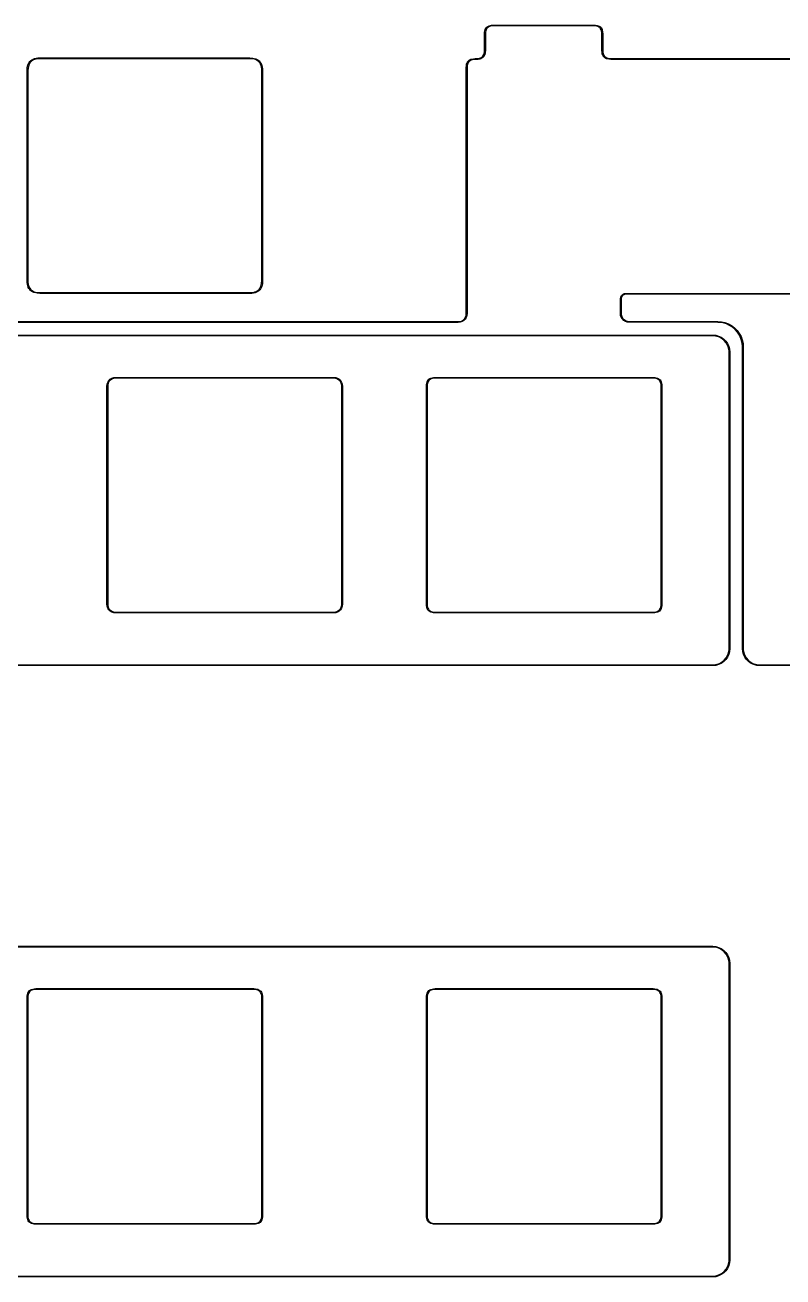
# Model space of a CAD drawing. Extents: x 16 to 363, y -178 to -8.
# Drawn here: x 232.2 to 277.4, y -171.6 to -97 of the extents above; entities that cross this region are included whole.
import ezdxf

# ---------------------------------------------------------------- set-up
doc = ezdxf.new("R2010")
doc.units = 0
doc.layers.add('BLACK', color=7, linetype='CONTINUOUS')

msp = doc.modelspace()

# ---------------------------------------------------------------- linework, layer by layer
at = {"layer": 'BLACK', "linetype": 'CONTINUOUS'}
for p, q in [((259.733259, -97.083992), (259.840582, -97.022679)), ((259.840582, -97.022679), (259.843978, -97.021543)), ((259.843978, -97.021543), (259.847226, -97.020059)), ((259.847226, -97.020059), (259.989416, -96.986414)), ((259.998757, -97.035583), (259.862249, -97.067884)), ((259.989416, -96.986414), (259.991647, -96.986333)), ((259.991647, -96.986333), (259.993812, -96.985779)), ((259.993812, -96.985779), (260.091889, -96.980431)), ((260.093932, -97.030394), (259.998757, -97.035583)), ((260.091889, -96.980431), (260.092572, -96.980528)), ((260.092572, -96.980528), (260.09325, -96.980394)), ((260.09325, -96.980394), (266.09325, -96.980394)), ((266.092601, -97.030394), (260.093932, -97.030394)), ((266.185402, -97.035278), (266.092601, -97.030394)), ((266.09325, -96.980394), (266.093905, -96.980524)), ((266.093905, -96.980524), (266.094564, -96.980429)), ((266.094564, -96.980429), (266.189563, -96.985429)), ((266.267187, -97.04971), (266.185402, -97.035278)), ((266.189563, -96.985429), (266.191052, -96.985807)), ((266.191052, -96.985807), (266.192595, -96.985774)), ((266.192595, -96.985774), (266.277594, -97.000774)), ((266.277594, -97.000774), (266.279236, -97.001412)), ((266.279236, -97.001412), (266.280982, -97.00162)), ((266.280982, -97.00162), (266.349506, -97.023905)), ((266.349506, -97.023905), (266.3512, -97.024854)), ((266.3512, -97.024854), (266.35307, -97.025377)), ((266.35307, -97.025377), (266.413348, -97.055908)), ((259.56825, -97.505394), (259.56838, -97.504738)), ((259.56825, -98.504711), (259.56825, -97.505394)), ((259.568285, -97.50408), (259.573285, -97.409081)), ((259.56838, -97.504738), (259.568285, -97.50408)), ((259.573285, -97.409081), (259.573663, -97.407591)), ((259.57363, -97.406049), (259.58863, -97.32105)), ((259.573663, -97.407591), (259.57363, -97.406049)), ((259.58863, -97.32105), (259.589268, -97.319407)), ((259.589268, -97.319407), (259.589476, -97.317662)), ((259.589476, -97.317662), (259.611761, -97.249138)), ((259.611761, -97.249138), (259.61271, -97.247443)), ((259.61271, -97.247443), (259.613233, -97.245574)), ((259.613233, -97.245574), (259.643764, -97.185297)), ((259.623134, -97.413241), (259.61825, -97.506043)), ((259.61825, -97.506043), (259.61825, -98.505394)), ((259.637566, -97.331456), (259.623134, -97.413241)), ((259.65871, -97.266441), (259.637566, -97.331456)), ((259.643764, -97.185297), (259.64505, -97.183656)), ((259.64505, -97.183656), (259.645939, -97.181763)), ((259.645939, -97.181763), (259.682103, -97.132683)), ((259.687426, -97.209749), (259.65871, -97.266441)), ((259.682103, -97.132683), (259.683675, -97.131248)), ((259.683675, -97.131248), (259.684891, -97.129502)), ((259.684891, -97.129502), (259.728321, -97.087689)), ((259.721096, -97.164051), (259.687426, -97.209749)), ((259.760761, -97.125863), (259.721096, -97.164051)), ((259.728321, -97.087689), (259.730926, -97.086018)), ((259.730926, -97.086018), (259.733259, -97.083992)), ((259.862249, -97.067884), (259.760761, -97.125863)), ((266.332202, -97.070854), (266.267187, -97.04971)), ((266.388897, -97.09957), (266.332202, -97.070854)), ((266.434595, -97.133243), (266.388897, -97.09957)), ((266.413348, -97.055908), (266.41499, -97.057196)), ((266.41499, -97.057196), (266.416882, -97.058084)), ((266.416882, -97.058084), (266.465962, -97.094248)), ((266.47278, -97.172905), (266.434595, -97.133243)), ((266.465962, -97.094248), (266.467395, -97.095819)), ((266.467395, -97.095819), (266.469142, -97.097035)), ((266.469142, -97.097035), (266.510955, -97.140465)), ((266.530759, -97.274393), (266.47278, -97.172905)), ((266.510955, -97.140465), (266.512625, -97.14307)), ((266.512625, -97.14307), (266.514652, -97.145403)), ((266.514652, -97.145403), (266.575965, -97.252726)), ((266.56306, -97.410901), (266.530759, -97.274393)), ((266.56825, -97.506076), (266.56306, -97.410901)), ((266.56825, -98.505394), (266.56825, -97.506076)), ((266.575965, -97.252726), (266.5771, -97.256122)), ((266.5771, -97.256122), (266.578585, -97.25937)), ((266.578585, -97.25937), (266.61223, -97.40156)), ((266.61223, -97.40156), (266.61231, -97.403791)), ((266.61231, -97.403791), (266.612865, -97.405956)), ((266.612865, -97.405956), (266.618213, -97.504033)), ((266.618213, -97.504033), (266.618115, -97.504716)), ((266.618115, -97.504716), (266.61825, -97.505394)), ((266.61825, -97.505394), (266.61825, -98.504745)), ((259.56306, -98.599886), (259.56825, -98.504711)), ((259.618213, -98.506755), (259.612865, -98.604832)), ((259.61825, -98.505394), (259.618115, -98.506071)), ((259.618115, -98.506071), (259.618213, -98.506755)), ((266.56838, -98.506049), (266.56825, -98.505394)), ((266.568285, -98.506708), (266.56838, -98.506049)), ((266.573285, -98.601707), (266.568285, -98.506708)), ((266.61825, -98.504745), (266.623134, -98.597546)), ((232.344088, -99.353027), (232.414154, -99.215339)), ((232.457595, -99.240217), (232.389968, -99.373111)), ((232.414154, -99.215339), (232.415682, -99.213398)), ((232.415682, -99.213398), (232.416805, -99.211196)), ((232.416805, -99.211196), (232.462301, -99.153504)), ((232.500498, -99.185813), (232.457595, -99.240217)), ((232.462301, -99.153504), (232.463612, -99.152384)), ((232.463612, -99.152384), (232.464599, -99.150968)), ((232.464599, -99.150968), (232.517193, -99.100374)), ((232.550606, -99.13761), (232.500498, -99.185813)), ((232.517193, -99.100374), (232.518659, -99.099434)), ((232.518659, -99.099434), (232.519844, -99.098155)), ((232.519844, -99.098155), (232.581496, -99.053428)), ((232.60949, -99.09489), (232.550606, -99.13761)), ((232.581496, -99.053428), (232.583034, -99.05272)), ((232.583034, -99.05272), (232.584342, -99.051642)), ((232.584342, -99.051642), (232.653537, -99.01446)), ((232.675792, -99.059262), (232.60949, -99.09489)), ((232.653537, -99.01446), (232.655084, -99.013986)), ((232.655084, -99.013986), (232.656451, -99.013128)), ((232.656451, -99.013128), (232.738279, -98.981873)), ((232.75473, -99.029112), (232.675792, -99.059262)), ((232.738279, -98.981873), (232.739751, -98.981622)), ((232.739751, -98.981622), (232.7411, -98.980983)), ((232.7411, -98.980983), (232.831452, -98.958255)), ((232.842345, -99.007073), (232.75473, -99.029112)), ((232.831452, -98.958255), (232.832811, -98.958186)), ((232.832811, -98.958186), (232.834095, -98.95774)), ((232.834095, -98.95774), (232.941571, -98.94274)), ((232.947294, -98.992425), (232.842345, -99.007073)), ((232.941571, -98.94274), (232.942784, -98.94281)), ((232.942784, -98.94281), (232.943963, -98.942523)), ((232.943963, -98.942523), (233.061437, -98.937523)), ((233.063023, -98.9875), (232.947294, -98.992425)), ((233.061437, -98.937523), (233.061969, -98.937605)), ((233.061969, -98.937605), (233.0625, -98.9375)), ((233.0625, -98.9375), (245.5625, -98.9375)), ((245.561672, -98.9875), (233.063023, -98.9875)), ((245.732931, -98.998803), (245.561672, -98.9875)), ((245.5625, -98.9375), (245.563317, -98.937662)), ((245.563317, -98.937662), (245.564146, -98.937554)), ((245.564146, -98.937554), (245.738384, -98.949054)), ((245.901888, -99.039968), (245.732931, -98.998803)), ((245.738384, -98.949054), (245.740486, -98.949618)), ((245.740486, -98.949618), (245.742656, -98.949711)), ((245.742656, -98.949711), (245.916553, -98.99208)), ((246.034782, -99.107595), (245.901888, -99.039968)), ((245.916553, -98.99208), (245.919181, -98.993302)), ((245.919181, -98.993302), (245.921973, -98.994088)), ((245.921973, -98.994088), (246.059661, -99.064154)), ((246.089186, -99.150498), (246.034782, -99.107595)), ((246.059661, -99.064154), (246.061601, -99.065682)), ((246.061601, -99.065682), (246.063804, -99.066805)), ((246.063804, -99.066805), (246.121496, -99.112301)), ((246.137389, -99.200606), (246.089186, -99.150498)), ((246.121496, -99.112301), (246.122615, -99.113612)), ((246.122615, -99.113612), (246.124032, -99.114599)), ((246.124032, -99.114599), (246.174626, -99.167193)), ((246.180109, -99.25949), (246.137389, -99.200606)), ((246.174626, -99.167193), (246.175565, -99.168659)), ((246.175565, -99.168659), (246.176845, -99.169844)), ((246.176845, -99.169844), (246.221572, -99.231496)), ((246.215737, -99.325792), (246.180109, -99.25949)), ((246.221572, -99.231496), (246.222279, -99.233034)), ((246.222279, -99.233034), (246.223358, -99.234342)), ((246.223358, -99.234342), (246.26054, -99.303537)), ((258.502476, -99.317662), (258.524761, -99.249138)), ((258.524761, -99.249138), (258.52571, -99.247443)), ((258.52571, -99.247443), (258.526233, -99.245574)), ((258.526233, -99.245574), (258.556764, -99.185297)), ((258.57171, -99.266441), (258.550566, -99.331456)), ((258.556764, -99.185297), (258.55805, -99.183656)), ((258.55805, -99.183656), (258.558939, -99.181763)), ((258.558939, -99.181763), (258.595103, -99.132683)), ((258.600426, -99.209749), (258.57171, -99.266441)), ((258.595103, -99.132683), (258.596675, -99.131248)), ((258.596675, -99.131248), (258.597891, -99.129502)), ((258.597891, -99.129502), (258.641321, -99.087689)), ((258.634096, -99.164051), (258.600426, -99.209749)), ((258.673761, -99.125863), (258.634096, -99.164051)), ((258.641321, -99.087689), (258.643926, -99.086018)), ((258.643926, -99.086018), (258.646259, -99.083992)), ((258.646259, -99.083992), (258.753582, -99.022679)), ((258.775249, -99.067884), (258.673761, -99.125863)), ((258.753582, -99.022679), (258.756978, -99.021543)), ((258.756978, -99.021543), (258.760226, -99.020059)), ((258.760226, -99.020059), (258.902416, -98.986414)), ((258.911757, -99.035583), (258.775249, -99.067884)), ((258.902416, -98.986414), (258.904647, -98.986333)), ((258.904647, -98.986333), (258.906812, -98.985779)), ((258.906812, -98.985779), (259.004889, -98.980431)), ((259.006932, -99.030394), (258.911757, -99.035583)), ((259.004889, -98.980431), (259.005572, -98.980528)), ((259.005572, -98.980528), (259.00625, -98.980394)), ((259.00625, -98.980394), (259.092601, -98.980394)), ((259.09325, -99.030394), (259.006932, -99.030394)), ((259.092601, -98.980394), (259.185402, -98.975509)), ((259.093905, -99.030263), (259.09325, -99.030394)), ((259.094564, -99.030359), (259.093905, -99.030263)), ((259.189563, -99.025359), (259.094564, -99.030359)), ((259.185402, -98.975509), (259.267187, -98.961077)), ((259.191052, -99.02498), (259.189563, -99.025359)), ((259.192595, -99.025014), (259.191052, -99.02498)), ((259.277594, -99.010014), (259.192595, -99.025014)), ((259.267187, -98.961077), (259.332202, -98.939933)), ((259.279236, -99.009375), (259.277594, -99.010014)), ((259.280982, -99.009168), (259.279236, -99.009375)), ((259.349506, -98.986883), (259.280982, -99.009168)), ((259.332202, -98.939933), (259.388898, -98.911215)), ((259.3512, -98.985933), (259.349506, -98.986883)), ((259.35307, -98.985411), (259.3512, -98.985933)), ((259.413347, -98.95488), (259.35307, -98.985411)), ((259.388898, -98.911215), (259.434594, -98.877544)), ((259.414989, -98.953591), (259.413347, -98.95488)), ((259.416881, -98.952704), (259.414989, -98.953591)), ((259.465961, -98.91654), (259.416881, -98.952704)), ((259.434594, -98.877544), (259.47278, -98.837882)), ((259.467394, -98.914968), (259.465961, -98.91654)), ((259.469141, -98.913753), (259.467394, -98.914968)), ((259.510954, -98.870324), (259.469141, -98.913753)), ((259.47278, -98.837882), (259.530759, -98.736394)), ((259.512624, -98.867717), (259.510954, -98.870324)), ((259.514652, -98.865385), (259.512624, -98.867717)), ((259.575965, -98.758062), (259.514652, -98.865385)), ((259.530759, -98.736394), (259.56306, -98.599886)), ((259.5771, -98.754665), (259.575965, -98.758062)), ((259.578585, -98.751418), (259.5771, -98.754665)), ((259.61223, -98.609228), (259.578585, -98.751418)), ((259.61231, -98.606996), (259.61223, -98.609228)), ((259.612865, -98.604832), (259.61231, -98.606996)), ((266.573663, -98.603196), (266.573285, -98.601707)), ((266.57363, -98.604739), (266.573663, -98.603196)), ((266.58863, -98.689738), (266.57363, -98.604739)), ((266.589268, -98.69138), (266.58863, -98.689738)), ((266.589476, -98.693126), (266.589268, -98.69138)), ((266.611761, -98.76165), (266.589476, -98.693126)), ((266.61271, -98.763344), (266.611761, -98.76165)), ((266.613233, -98.765214), (266.61271, -98.763344)), ((266.643764, -98.825491), (266.613233, -98.765214)), ((266.623134, -98.597546), (266.637566, -98.679331)), ((266.637566, -98.679331), (266.65871, -98.744346)), ((266.645052, -98.827133), (266.643764, -98.825491)), ((266.64594, -98.829025), (266.645052, -98.827133)), ((266.682104, -98.878105), (266.64594, -98.829025)), ((266.65871, -98.744346), (266.687428, -98.801042)), ((266.683675, -98.879538), (266.682104, -98.878105)), ((266.684891, -98.881285), (266.683675, -98.879538)), ((266.72832, -98.923098), (266.684891, -98.881285)), ((266.687428, -98.801042), (266.721099, -98.846738)), ((266.721099, -98.846738), (266.760761, -98.884924)), ((266.730926, -98.924768), (266.72832, -98.923098)), ((266.733259, -98.926796), (266.730926, -98.924768)), ((266.840582, -98.988109), (266.733259, -98.926796)), ((266.760761, -98.884924), (266.862249, -98.942903)), ((266.843978, -98.989244), (266.840582, -98.988109)), ((266.847226, -98.990729), (266.843978, -98.989244)), ((266.989416, -99.024374), (266.847226, -98.990729)), ((266.862249, -98.942903), (266.998757, -98.975204)), ((266.991647, -99.024454), (266.989416, -99.024374)), ((266.993812, -99.025009), (266.991647, -99.024454)), ((267.091889, -99.030357), (266.993812, -99.025009)), ((266.998757, -98.975204), (267.093932, -98.980394)), ((267.092572, -99.030259), (267.091889, -99.030357)), ((267.09325, -99.030394), (267.092572, -99.030259)), ((282.96925, -99.030394), (267.09325, -99.030394)), ((267.093932, -98.980394), (282.968601, -98.980394)), ((232.2875, -99.7125), (232.287662, -99.711682)), ((232.2875, -112.2125), (232.2875, -99.7125)), ((232.287554, -99.710854), (232.299054, -99.536616)), ((232.287662, -99.711682), (232.287554, -99.710854)), ((232.299054, -99.536616), (232.299618, -99.534513)), ((232.299618, -99.534513), (232.299711, -99.532344)), ((232.299711, -99.532344), (232.34208, -99.358447)), ((232.348803, -99.542068), (232.3375, -99.713327)), ((232.3375, -99.713327), (232.3375, -112.211977)), ((232.34208, -99.358447), (232.343302, -99.355818)), ((232.343302, -99.355818), (232.344088, -99.353027)), ((232.389968, -99.373111), (232.348803, -99.542068)), ((246.245887, -99.40473), (246.215737, -99.325792)), ((246.267926, -99.492345), (246.245887, -99.40473)), ((246.26054, -99.303537), (246.261013, -99.305084)), ((246.261013, -99.305084), (246.261872, -99.306451)), ((246.261872, -99.306451), (246.293127, -99.388279)), ((246.282574, -99.597294), (246.267926, -99.492345)), ((246.2875, -99.713022), (246.282574, -99.597294)), ((246.2875, -112.211672), (246.2875, -99.713022)), ((246.293127, -99.388279), (246.293377, -99.389751)), ((246.293377, -99.389751), (246.294017, -99.3911)), ((246.294017, -99.3911), (246.316745, -99.481452)), ((246.316745, -99.481452), (246.316813, -99.482811)), ((246.316813, -99.482811), (246.31726, -99.484095)), ((246.31726, -99.484095), (246.33226, -99.591571)), ((246.33226, -99.591571), (246.332189, -99.592784)), ((246.332189, -99.592784), (246.332477, -99.593963)), ((246.332477, -99.593963), (246.337477, -99.711437)), ((246.337477, -99.711437), (246.337394, -99.711969)), ((246.337394, -99.711969), (246.3375, -99.7125)), ((246.3375, -99.7125), (246.3375, -112.2125)), ((258.48125, -99.505394), (258.48138, -99.504738)), ((258.48125, -112.505394), (258.48125, -99.505394)), ((258.481285, -99.50408), (258.486285, -99.409081)), ((258.48138, -99.504738), (258.481285, -99.50408)), ((258.486285, -99.409081), (258.486663, -99.407591)), ((258.48663, -99.406049), (258.50163, -99.32105)), ((258.486663, -99.407591), (258.48663, -99.406049)), ((258.50163, -99.32105), (258.502268, -99.319407)), ((258.502268, -99.319407), (258.502476, -99.317662)), ((258.536134, -99.413241), (258.53125, -99.506043)), ((258.53125, -99.506043), (258.53125, -112.505394)), ((258.550566, -99.331456), (258.536134, -99.413241)), ((232.287605, -112.21303), (232.2875, -112.2125)), ((232.287523, -112.213563), (232.287605, -112.21303)), ((232.292523, -112.331037), (232.287523, -112.213563)), ((232.29281, -112.332215), (232.292523, -112.331037)), ((232.29274, -112.33343), (232.29281, -112.332215)), ((232.30774, -112.440905), (232.29274, -112.33343)), ((232.308186, -112.442188), (232.30774, -112.440905)), ((232.308255, -112.443548), (232.308186, -112.442188)), ((232.330983, -112.5339), (232.308255, -112.443548)), ((232.331624, -112.535251), (232.330983, -112.5339)), ((232.331874, -112.536721), (232.331624, -112.535251)), ((232.363128, -112.61855), (232.331874, -112.536721)), ((232.3375, -112.211977), (232.342425, -112.327705)), ((232.342425, -112.327705), (232.357072, -112.432653)), ((232.357072, -112.432653), (232.379113, -112.520271)), ((232.363987, -112.619917), (232.363128, -112.61855)), ((232.36446, -112.621463), (232.363987, -112.619917)), ((232.401642, -112.690657), (232.36446, -112.621463)), ((232.379113, -112.520271), (232.409264, -112.59921)), ((232.402718, -112.691962), (232.401642, -112.690657)), ((232.403428, -112.693505), (232.402718, -112.691962)), ((232.448156, -112.755156), (232.403428, -112.693505)), ((232.409264, -112.59921), (232.444887, -112.665504)), ((232.444887, -112.665504), (232.487608, -112.72439)), ((246.124502, -112.739186), (246.167404, -112.684782)), ((246.208196, -112.713803), (246.162699, -112.771496)), ((246.167404, -112.684782), (246.235031, -112.551888)), ((246.209318, -112.711601), (246.208196, -112.713803)), ((246.210846, -112.709661), (246.209318, -112.711601)), ((246.280912, -112.571973), (246.210846, -112.709661)), ((246.235031, -112.551888), (246.276196, -112.382931)), ((246.276196, -112.382931), (246.2875, -112.211672)), ((246.281697, -112.569181), (246.280912, -112.571973)), ((246.28292, -112.566553), (246.281697, -112.569181)), ((246.325289, -112.392656), (246.28292, -112.566553)), ((246.325381, -112.390486), (246.325289, -112.392656)), ((246.325946, -112.388384), (246.325381, -112.390486)), ((246.337446, -112.214147), (246.325946, -112.388384)), ((246.3375, -112.2125), (246.337337, -112.213318)), ((246.337337, -112.213318), (246.337446, -112.214147)), ((258.48125, -114.1875), (258.48125, -112.505394)), ((258.53125, -112.505394), (258.53125, -114.1875)), ((232.449433, -112.756338), (232.448156, -112.755156)), ((232.450374, -112.757807), (232.449433, -112.756338)), ((232.500968, -112.810401), (232.450374, -112.757807)), ((232.487608, -112.72439), (232.535813, -112.774502)), ((232.502384, -112.811387), (232.500968, -112.810401)), ((232.503504, -112.812699), (232.502384, -112.811387)), ((232.561197, -112.858196), (232.503504, -112.812699)), ((232.535813, -112.774502), (232.590217, -112.817404)), ((232.563398, -112.859318), (232.561197, -112.858196)), ((232.565339, -112.860846), (232.563398, -112.859318)), ((232.703027, -112.930912), (232.565339, -112.860846)), ((232.590217, -112.817404), (232.723111, -112.885031)), ((232.705818, -112.931697), (232.703027, -112.930912)), ((232.708447, -112.93292), (232.705818, -112.931697)), ((232.882344, -112.975289), (232.708447, -112.93292)), ((232.723111, -112.885031), (232.892068, -112.926196)), ((232.884513, -112.975381), (232.882344, -112.975289)), ((232.886616, -112.975946), (232.884513, -112.975381)), ((233.060853, -112.987446), (232.886616, -112.975946)), ((232.892068, -112.926196), (233.063328, -112.9375)), ((233.061681, -112.987337), (233.060853, -112.987446)), ((233.0625, -112.9875), (233.061681, -112.987337)), ((245.5625, -112.9875), (233.0625, -112.9875)), ((233.063328, -112.9375), (245.561977, -112.9375)), ((245.561977, -112.9375), (245.677705, -112.932574)), ((245.56303, -112.987394), (245.5625, -112.9875)), ((245.563563, -112.987477), (245.56303, -112.987394)), ((245.681037, -112.982477), (245.563563, -112.987477)), ((245.677705, -112.932574), (245.782653, -112.917927)), ((245.682215, -112.982189), (245.681037, -112.982477)), ((245.68343, -112.98226), (245.682215, -112.982189)), ((245.790905, -112.96726), (245.68343, -112.98226)), ((245.782653, -112.917927), (245.870271, -112.895886)), ((245.792188, -112.966813), (245.790905, -112.96726)), ((245.793548, -112.966745), (245.792188, -112.966813)), ((245.8839, -112.944017), (245.793548, -112.966745)), ((245.870271, -112.895886), (245.94921, -112.865735)), ((245.885251, -112.943375), (245.8839, -112.944017)), ((245.886721, -112.943126), (245.885251, -112.943375)), ((245.96855, -112.911872), (245.886721, -112.943126)), ((245.94921, -112.865735), (246.015504, -112.830112)), ((245.969917, -112.911012), (245.96855, -112.911872)), ((245.971463, -112.91054), (245.969917, -112.911012)), ((246.040657, -112.873358), (245.971463, -112.91054)), ((246.015504, -112.830112), (246.07439, -112.787391)), ((246.041962, -112.872281), (246.040657, -112.873358)), ((246.043505, -112.871572), (246.041962, -112.872281)), ((246.105156, -112.826844), (246.043505, -112.871572)), ((246.07439, -112.787391), (246.124502, -112.739186)), ((246.106338, -112.825566), (246.105156, -112.826844)), ((246.107807, -112.824626), (246.106338, -112.825566)), ((246.160401, -112.774032), (246.107807, -112.824626)), ((246.161387, -112.772615), (246.160401, -112.774032)), ((246.162699, -112.771496), (246.161387, -112.772615)), ((267.671961, -113.305393), (267.68787, -113.204971)), ((267.671961, -113.305394), (267.671961, -113.305393)), ((267.671961, -114.180253), (267.671961, -113.305394)), ((267.68787, -113.204971), (267.734037, -113.114381)), ((267.721963, -113.261843), (267.721961, -113.305393)), ((267.721961, -113.305393), (267.721961, -113.305394)), ((267.721961, -113.305394), (267.721961, -114.180253)), ((267.748884, -113.179006), (267.721963, -113.261843)), ((267.734037, -113.114381), (267.80594, -113.042494)), ((267.800087, -113.108544), (267.748884, -113.179006)), ((267.870561, -113.057355), (267.800087, -113.108544)), ((267.80594, -113.042494), (267.89654, -112.996348)), ((267.953405, -113.030453), (267.870561, -113.057355)), ((267.89654, -112.996348), (267.995296, -112.980725)), ((267.996956, -113.030461), (267.953405, -113.030453)), ((267.995296, -112.980725), (267.996961, -112.980394)), ((267.996957, -113.030393), (267.996956, -113.030394)), ((267.996956, -113.030394), (267.996956, -113.030461)), ((267.996961, -113.030394), (267.996957, -113.030393)), ((267.996961, -112.980394), (282.96925, -112.980394)), ((282.968568, -113.030394), (267.996961, -113.030394)), ((258.48125, -114.250038), (258.48125, -114.1875)), ((258.53125, -114.1875), (258.518088, -114.304327)), ((267.685248, -114.297046), (267.671959, -114.180286)), ((267.671959, -114.180286), (267.671961, -114.180286)), ((267.671965, -114.180273), (267.671961, -114.180253)), ((267.671961, -114.180286), (267.671965, -114.180273)), ((267.721961, -114.180253), (267.721959, -114.180262)), ((267.721959, -114.180262), (267.722028, -114.242737)), ((56.3125, -114.6625), (258.00625, -114.6625)), ((258.00625, -114.7125), (56.3125, -114.7125)), ((258.00625, -114.6625), (258.006501, -114.662549)), ((258.006251, -114.712499), (258.00625, -114.7125)), ((258.006253, -114.7125), (258.006251, -114.712499)), ((258.123078, -114.699376), (258.006253, -114.71255)), ((258.006253, -114.71255), (258.006253, -114.7125)), ((258.006501, -114.662549), (258.068785, -114.662544)), ((258.068785, -114.662544), (258.189596, -114.630162)), ((258.234044, -114.660537), (258.123078, -114.699376)), ((258.189596, -114.630162), (258.29791, -114.567617)), ((258.333587, -114.597982), (258.234044, -114.660537)), ((258.29791, -114.567617), (258.386347, -114.479172)), ((258.416715, -114.514846), (258.333587, -114.597982)), ((258.386347, -114.479172), (258.448881, -114.370851)), ((258.47926, -114.415297), (258.416715, -114.514846)), ((258.448881, -114.370851), (258.48125, -114.250038)), ((258.518088, -114.304327), (258.47926, -114.415297)), ((267.724143, -114.407936), (267.685248, -114.297046)), ((267.722028, -114.242737), (267.754495, -114.363483)), ((267.786702, -114.507413), (267.724143, -114.407936)), ((267.754495, -114.363483), (267.81706, -114.471737)), ((267.869798, -114.590507), (267.786702, -114.507413)), ((267.81706, -114.471737), (267.905473, -114.560149)), ((267.969278, -114.653063), (267.869798, -114.590507)), ((267.905473, -114.560149), (268.01373, -114.622711)), ((268.080169, -114.691956), (267.969278, -114.653063)), ((268.01373, -114.622711), (268.134476, -114.655174)), ((268.196924, -114.70524), (268.080169, -114.691956)), ((268.134476, -114.655174), (268.196993, -114.655241)), ((268.196927, -114.705241), (268.196924, -114.70524)), ((273.47552, -114.7125), (268.196927, -114.705241)), ((268.196993, -114.655241), (268.196995, -114.655241)), ((268.196995, -114.655241), (273.475588, -114.6625)), ((273.475541, -114.712495), (273.47552, -114.7125)), ((273.475555, -114.7125), (273.475541, -114.712495)), ((273.581048, -114.712498), (273.475555, -114.7125)), ((273.475588, -114.6625), (273.475607, -114.662503)), ((273.475607, -114.662503), (273.692583, -114.678017)), ((273.789888, -114.74252), (273.581048, -114.712498)), ((273.692583, -114.678017), (273.905195, -114.724264)), ((273.992329, -114.801959), (273.789888, -114.74252)), ((273.905195, -114.724264), (274.109061, -114.8003)), ((274.18425, -114.889605), (273.992329, -114.801959)), ((274.109061, -114.8003), (274.300029, -114.904576)), ((274.361743, -115.003674), (274.18425, -114.889605)), ((274.300029, -114.904576), (274.474213, -115.034971)), ((202.240639, -115.4625), (273.175554, -115.4625)), ((273.175554, -115.5125), (202.240641, -115.5125)), ((273.175554, -115.4625), (273.353542, -115.478065)), ((273.175555, -115.5125), (273.175554, -115.512499)), ((273.175554, -115.512499), (273.175554, -115.5125)), ((273.260856, -115.512497), (273.175555, -115.5125)), ((273.428866, -115.542116), (273.260856, -115.512497)), ((273.353542, -115.478065), (273.526123, -115.524304)), ((273.58918, -115.600463), (273.428866, -115.542116)), ((273.526123, -115.524304), (273.688052, -115.599812)), ((273.736924, -115.685764), (273.58918, -115.600463)), ((273.688052, -115.599812), (273.834408, -115.702293)), ((273.86761, -115.795427), (273.736924, -115.685764)), ((274.521194, -115.141843), (274.361743, -115.003674)), ((274.474213, -115.034971), (274.628065, -115.188829)), ((274.659358, -115.3013), (274.521194, -115.141843)), ((274.628065, -115.188829), (274.758453, -115.363017)), ((274.77342, -115.478797), (274.659358, -115.3013)), ((274.758453, -115.363017), (274.862723, -115.553989)), ((274.86106, -115.670721), (274.77342, -115.478797)), ((274.920492, -115.873164), (274.86106, -115.670721)), ((274.862723, -115.553989), (274.938752, -115.757858)), ((273.834408, -115.702293), (273.960742, -115.828635)), ((273.977266, -115.926119), (273.86761, -115.795427)), ((273.960742, -115.828635), (274.063216, -115.974996)), ((274.062559, -116.073868), (273.977266, -115.926119)), ((274.120897, -116.234185), (274.062559, -116.073868)), ((274.063216, -115.974996), (274.138715, -116.136929)), ((274.150508, -116.402197), (274.120897, -116.234185)), ((274.138715, -116.136929), (274.184944, -116.309513)), ((274.1505, -116.487497), (274.150508, -116.402197)), ((274.184944, -116.309513), (274.200457, -116.487014)), ((274.950506, -116.082005), (274.920492, -115.873164)), ((274.938752, -115.757858), (274.984991, -115.970471)), ((274.9505, -116.187498), (274.950506, -116.082005)), ((274.950554, -116.187498), (274.9505, -116.187498)), ((274.950554, -116.1875), (274.950554, -116.187498)), ((274.950554, -134.1525), (274.950554, -116.1875)), ((274.984991, -115.970471), (275.000469, -116.187075)), ((275.000469, -116.187075), (275.000554, -116.1875)), ((275.000554, -116.1875), (275.000554, -134.1525)), ((274.150554, -116.487497), (274.1505, -116.487497)), ((274.150554, -116.487498), (274.150554, -116.487497)), ((274.150554, -116.4875), (274.150554, -116.487498)), ((274.150554, -134.1525), (274.150554, -116.4875)), ((274.200457, -116.487014), (274.200554, -116.4875)), ((274.200554, -116.4875), (274.200554, -134.1525)), ((237.05, -118.5125), (237.063163, -118.395677)), ((237.05, -131.5125), (237.05, -118.5125)), ((237.063163, -118.395677), (237.101991, -118.284711)), ((237.13237, -118.329157), (237.1, -118.449965)), ((237.1, -118.449965), (237.1, -118.5125)), ((237.1, -118.5125), (237.1, -131.5125)), ((237.101991, -118.284711), (237.164538, -118.185168)), ((237.194905, -118.220843), (237.13237, -118.329157)), ((237.164538, -118.185168), (237.247668, -118.102038)), ((237.283343, -118.132405), (237.194905, -118.220843)), ((237.247668, -118.102038), (237.347211, -118.039491)), ((237.391657, -118.06987), (237.283343, -118.132405)), ((237.347211, -118.039491), (237.458177, -118.000663)), ((237.512465, -118.0375), (237.391657, -118.06987)), ((237.458177, -118.000663), (237.575, -117.9875)), ((237.575, -118.0375), (237.512465, -118.0375)), ((237.575, -117.9875), (250.575, -117.9875)), ((250.575, -118.0375), (237.575, -118.0375)), ((250.575, -117.9875), (250.691823, -118.000663)), ((250.637535, -118.0375), (250.575, -118.0375)), ((250.758343, -118.06987), (250.637535, -118.0375)), ((250.691823, -118.000663), (250.802789, -118.039491)), ((250.866657, -118.132405), (250.758343, -118.06987)), ((250.802789, -118.039491), (250.902332, -118.102038)), ((250.955095, -118.220843), (250.866657, -118.132405)), ((250.902332, -118.102038), (250.985462, -118.185168)), ((251.01763, -118.329157), (250.955095, -118.220843)), ((250.985462, -118.185168), (251.048009, -118.284711)), ((251.05, -118.449965), (251.01763, -118.329157)), ((251.048009, -118.284711), (251.086837, -118.395677)), ((251.05, -118.5125), (251.05, -118.449965)), ((251.05, -131.5125), (251.05, -118.5125)), ((251.086837, -118.395677), (251.1, -118.5125)), ((251.1, -118.5125), (251.1, -131.5125)), ((256.1, -118.5125), (256.100134, -118.511822)), ((256.1, -131.5125), (256.1, -118.5125)), ((256.100037, -118.511139), (256.105385, -118.413062)), ((256.100134, -118.511822), (256.100037, -118.511139)), ((256.105385, -118.413062), (256.105939, -118.410896)), ((256.105939, -118.410896), (256.10602, -118.408666)), ((256.10602, -118.408666), (256.139665, -118.266477)), ((256.139665, -118.266477), (256.141151, -118.263223)), ((256.141151, -118.263223), (256.142286, -118.259832)), ((256.142286, -118.259832), (256.203598, -118.152509)), ((256.155189, -118.418009), (256.15, -118.513182)), ((256.15, -118.513182), (256.15, -131.511851)), ((256.18749, -118.281499), (256.155189, -118.418009)), ((256.245471, -118.180009), (256.18749, -118.281499)), ((256.203598, -118.152509), (256.205624, -118.150177)), ((256.205624, -118.150177), (256.207295, -118.147571)), ((256.207295, -118.147571), (256.249109, -118.104141)), ((256.283658, -118.140346), (256.245471, -118.180009)), ((256.249109, -118.104141), (256.250856, -118.102924)), ((256.250856, -118.102924), (256.252289, -118.101354)), ((256.252289, -118.101354), (256.301369, -118.065189)), ((256.329353, -118.106676), (256.283658, -118.140346)), ((256.301369, -118.065189), (256.303262, -118.0643)), ((256.303262, -118.0643), (256.304903, -118.063014)), ((256.304903, -118.063014), (256.365179, -118.032483)), ((256.386045, -118.077961), (256.329353, -118.106676)), ((256.365179, -118.032483), (256.367049, -118.03196)), ((256.367049, -118.03196), (256.368744, -118.031011)), ((256.368744, -118.031011), (256.437269, -118.008726)), ((256.451062, -118.056816), (256.386045, -118.077961)), ((256.437269, -118.008726), (256.439012, -118.008518)), ((256.439012, -118.008518), (256.440655, -118.00788)), ((256.440655, -118.00788), (256.525655, -117.99288)), ((256.532845, -118.042384), (256.451062, -118.056816)), ((256.525655, -117.99288), (256.527196, -117.992913)), ((256.527196, -117.992913), (256.528686, -117.992535)), ((256.528686, -117.992535), (256.623686, -117.987535)), ((256.625648, -118.0375), (256.532845, -118.042384)), ((256.623686, -117.987535), (256.624344, -117.98763)), ((256.624344, -117.98763), (256.625, -117.9875)), ((256.625, -117.9875), (269.625, -117.9875)), ((269.624318, -118.0375), (256.625648, -118.0375)), ((269.71949, -118.042689), (269.624318, -118.0375)), ((269.625, -117.9875), (269.625677, -117.987634)), ((269.625677, -117.987634), (269.626361, -117.987537)), ((269.626361, -117.987537), (269.724438, -117.992885)), ((269.856, -118.07499), (269.71949, -118.042689)), ((269.724438, -117.992885), (269.726603, -117.993439)), ((269.726603, -117.993439), (269.728834, -117.99352)), ((269.728834, -117.99352), (269.871023, -118.027165)), ((269.95749, -118.132971), (269.856, -118.07499)), ((269.871023, -118.027165), (269.874276, -118.028651)), ((269.874276, -118.028651), (269.877668, -118.029786)), ((269.877668, -118.029786), (269.984991, -118.091098)), ((269.997153, -118.171158), (269.95749, -118.132971)), ((269.984991, -118.091098), (269.987322, -118.093124)), ((269.987322, -118.093124), (269.989929, -118.094795)), ((269.989929, -118.094795), (270.033359, -118.136609)), ((270.030823, -118.216853), (269.997153, -118.171158)), ((270.059538, -118.273545), (270.030823, -118.216853)), ((270.033359, -118.136609), (270.034575, -118.138356)), ((270.034575, -118.138356), (270.036146, -118.139789)), ((270.036146, -118.139789), (270.072311, -118.188869)), ((270.080683, -118.338562), (270.059538, -118.273545)), ((270.072311, -118.188869), (270.073199, -118.190762)), ((270.073199, -118.190762), (270.074486, -118.192403)), ((270.074486, -118.192403), (270.105017, -118.252679)), ((270.095115, -118.420345), (270.080683, -118.338562)), ((270.1, -118.513148), (270.095115, -118.420345)), ((270.1, -131.511817), (270.1, -118.513148)), ((270.105017, -118.252679), (270.105539, -118.254549)), ((270.105539, -118.254549), (270.106489, -118.256244)), ((270.106489, -118.256244), (270.128774, -118.324769)), ((270.128774, -118.324769), (270.128981, -118.326512)), ((270.128981, -118.326512), (270.12962, -118.328155)), ((270.12962, -118.328155), (270.14462, -118.413155)), ((270.14462, -118.413155), (270.144586, -118.414696)), ((270.144586, -118.414696), (270.144965, -118.416186)), ((270.144965, -118.416186), (270.149965, -118.511186)), ((270.149965, -118.511186), (270.149869, -118.511844)), ((270.149869, -118.511844), (270.15, -118.5125)), ((270.15, -118.5125), (270.15, -131.5125)), ((237.063163, -131.629323), (237.05, -131.5125)), ((237.101991, -131.740289), (237.063163, -131.629323)), ((237.1, -131.5125), (237.1, -131.575035)), ((237.1, -131.575035), (237.13237, -131.695843)), ((237.164538, -131.839832), (237.101991, -131.740289)), ((237.13237, -131.695843), (237.194905, -131.804157)), ((237.247668, -131.922962), (237.164538, -131.839832)), ((237.194905, -131.804157), (237.283343, -131.892595)), ((237.347211, -131.985509), (237.247668, -131.922962)), ((237.283343, -131.892595), (237.391657, -131.95513)), ((237.458177, -132.024337), (237.347211, -131.985509)), ((237.391657, -131.95513), (237.512465, -131.9875)), ((237.575, -132.0375), (237.458177, -132.024337)), ((237.512465, -131.9875), (237.575, -131.9875)), ((237.575, -131.9875), (250.575, -131.9875)), ((250.575, -132.0375), (237.575, -132.0375)), ((250.575, -131.9875), (250.637535, -131.9875)), ((250.691823, -132.024337), (250.575, -132.0375)), ((250.637535, -131.9875), (250.758343, -131.95513)), ((250.802789, -131.985509), (250.691823, -132.024337)), ((250.758343, -131.95513), (250.866657, -131.892595)), ((250.902332, -131.922962), (250.802789, -131.985509)), ((250.866657, -131.892595), (250.955095, -131.804157)), ((250.985462, -131.839832), (250.902332, -131.922962)), ((250.955095, -131.804157), (251.01763, -131.695843)), ((251.048009, -131.740289), (250.985462, -131.839832)), ((251.01763, -131.695843), (251.05, -131.575035)), ((251.086837, -131.629323), (251.048009, -131.740289)), ((251.05, -131.575035), (251.05, -131.5125)), ((251.1, -131.5125), (251.086837, -131.629323)), ((256.10013, -131.513155), (256.1, -131.5125)), ((256.100035, -131.513814), (256.10013, -131.513155)), ((256.105035, -131.608813), (256.100035, -131.513814)), ((256.105413, -131.610302), (256.105035, -131.608813)), ((256.10538, -131.611845), (256.105413, -131.610302)), ((256.12038, -131.696844), (256.10538, -131.611845)), ((256.121018, -131.698486), (256.12038, -131.696844)), ((256.121226, -131.700232), (256.121018, -131.698486)), ((256.143511, -131.768756), (256.121226, -131.700232)), ((256.14446, -131.77045), (256.143511, -131.768756)), ((256.144983, -131.77232), (256.14446, -131.77045)), ((256.175514, -131.832597), (256.144983, -131.77232)), ((256.15, -131.511851), (256.154884, -131.604652)), ((256.154884, -131.604652), (256.169316, -131.686437)), ((256.169316, -131.686437), (256.19046, -131.751452)), ((256.1768, -131.834237), (256.175514, -131.832597)), ((256.177689, -131.836131), (256.1768, -131.834237)), ((256.213853, -131.885211), (256.177689, -131.836131)), ((256.19046, -131.751452), (256.219176, -131.808144)), ((256.215425, -131.886645), (256.213853, -131.885211)), ((256.216641, -131.888392), (256.215425, -131.886645)), ((256.260071, -131.930205), (256.216641, -131.888392)), ((256.219176, -131.808144), (256.252846, -131.853842)), ((256.252846, -131.853842), (256.292511, -131.89203)), ((256.262676, -131.931875), (256.260071, -131.930205)), ((256.265009, -131.933902), (256.262676, -131.931875)), ((256.372332, -131.995215), (256.265009, -131.933902)), ((256.292511, -131.89203), (256.393999, -131.950009)), ((256.375728, -131.99635), (256.372332, -131.995215)), ((256.378976, -131.997835), (256.375728, -131.99635)), ((256.521166, -132.03148), (256.378976, -131.997835)), ((256.393999, -131.950009), (256.530507, -131.98231)), ((256.523397, -132.03156), (256.521166, -132.03148)), ((256.525562, -132.032115), (256.523397, -132.03156)), ((256.623639, -132.037463), (256.525562, -132.032115)), ((256.530507, -131.98231), (256.625682, -131.9875)), ((256.624322, -132.037365), (256.623639, -132.037463)), ((256.625, -132.0375), (256.624322, -132.037365)), ((269.625, -132.0375), (256.625, -132.0375)), ((256.625682, -131.9875), (269.624351, -131.9875)), ((269.624351, -131.9875), (269.717152, -131.982615)), ((269.625655, -132.037369), (269.625, -132.0375)), ((269.626314, -132.037465), (269.625655, -132.037369)), ((269.721313, -132.032465), (269.626314, -132.037465)), ((269.717152, -131.982615), (269.798937, -131.968183)), ((269.722802, -132.032086), (269.721313, -132.032465)), ((269.724345, -132.03212), (269.722802, -132.032086)), ((269.809344, -132.01712), (269.724345, -132.03212)), ((269.798937, -131.968183), (269.863952, -131.947039)), ((269.810986, -132.016481), (269.809344, -132.01712)), ((269.812732, -132.016274), (269.810986, -132.016481)), ((269.881256, -131.993989), (269.812732, -132.016274)), ((269.863952, -131.947039), (269.920647, -131.918323)), ((269.88295, -131.993039), (269.881256, -131.993989)), ((269.88482, -131.992517), (269.88295, -131.993039)), ((269.945098, -131.961986), (269.88482, -131.992517)), ((269.920647, -131.918323), (269.966345, -131.88465)), ((269.94674, -131.960697), (269.945098, -131.961986)), ((269.948632, -131.95981), (269.94674, -131.960697)), ((269.997712, -131.923646), (269.948632, -131.95981)), ((269.966345, -131.88465), (270.00453, -131.844988)), ((269.999145, -131.922074), (269.997712, -131.923646)), ((270.000892, -131.920859), (269.999145, -131.922074)), ((270.042705, -131.877429), (270.000892, -131.920859)), ((270.00453, -131.844988), (270.062509, -131.7435)), ((270.044375, -131.874823), (270.042705, -131.877429)), ((270.046402, -131.872491), (270.044375, -131.874823)), ((270.107715, -131.765168), (270.046402, -131.872491)), ((270.062509, -131.7435), (270.09481, -131.606992)), ((270.09481, -131.606992), (270.1, -131.511817)), ((270.10885, -131.761771), (270.107715, -131.765168)), ((270.110335, -131.758524), (270.10885, -131.761771)), ((270.14398, -131.616334), (270.110335, -131.758524)), ((270.14406, -131.614102), (270.14398, -131.616334)), ((270.144615, -131.611938), (270.14406, -131.614102)), ((270.149963, -131.513861), (270.144615, -131.611938)), ((270.15, -131.5125), (270.149865, -131.513177)), ((270.149865, -131.513177), (270.149963, -131.513861)), ((274.12093, -134.405818), (274.150555, -134.237803)), ((274.184982, -134.330493), (274.13874, -134.503078)), ((274.150555, -134.237803), (274.150554, -134.1525)), ((274.200554, -134.1525), (274.184982, -134.330493)), ((274.9505, -134.152503), (274.950554, -134.152502)), ((274.966088, -134.330491), (274.9505, -134.152503)), ((274.950554, -134.152501), (274.950554, -134.1525)), ((274.950554, -134.152502), (274.950554, -134.152501)), ((275.012345, -134.50307), (274.966088, -134.330491)), ((275.000554, -134.1525), (275.0005, -134.152771)), ((275.0005, -134.152771), (275.000508, -134.2378)), ((275.000508, -134.2378), (275.030147, -134.40581)), ((273.260856, -135.12755), (273.428869, -135.097917)), ((273.428869, -135.097917), (273.589184, -135.039559)), ((273.688059, -135.040204), (273.52613, -135.115721)), ((273.589184, -135.039559), (273.736931, -134.95425)), ((273.834416, -134.937717), (273.688059, -135.040204)), ((273.736931, -134.95425), (273.86762, -134.844583)), ((273.960753, -134.811373), (273.834416, -134.937717)), ((273.86762, -134.844583), (273.977281, -134.713888)), ((274.063232, -134.665011), (273.960753, -134.811373)), ((273.977281, -134.713888), (274.062581, -134.566137)), ((274.062581, -134.566137), (274.12093, -134.405818)), ((274.13874, -134.503078), (274.063232, -134.665011)), ((275.087864, -134.664996), (275.012345, -134.50307)), ((275.030147, -134.40581), (275.088508, -134.566122)), ((275.190351, -134.811349), (275.087864, -134.664996)), ((275.088508, -134.566122), (275.173818, -134.713866)), ((275.173818, -134.713866), (275.283485, -134.844552)), ((275.316693, -134.937685), (275.190351, -134.811349)), ((275.283485, -134.844552), (275.414178, -134.954213)), ((275.463052, -135.040164), (275.316693, -134.937685)), ((275.414178, -134.954213), (275.561926, -135.039514)), ((275.624982, -135.115674), (275.463052, -135.040164)), ((275.561926, -135.039514), (275.722241, -135.097867)), ((275.722241, -135.097867), (275.890253, -135.127497)), ((215.41, -135.1275), (244.91, -135.1275)), ((244.91, -135.1775), (215.410373, -135.1775)), ((244.91, -135.1275), (273.175554, -135.1275)), ((273.175554, -135.1775), (244.91, -135.1775)), ((273.175554, -135.1275), (273.175825, -135.127553)), ((273.175555, -135.1775), (273.175554, -135.177499)), ((273.175554, -135.177499), (273.175554, -135.1775)), ((273.353547, -135.161973), (273.175555, -135.177554)), ((273.175555, -135.177554), (273.175555, -135.1775)), ((273.175825, -135.127553), (273.260856, -135.12755)), ((273.52613, -135.115721), (273.353547, -135.161973)), ((275.797563, -135.161921), (275.624982, -135.115674)), ((275.975553, -135.1775), (275.797563, -135.161921)), ((275.890253, -135.127497), (275.975555, -135.1275)), ((275.975554, -135.1775), (275.975553, -135.177499)), ((275.975553, -135.177499), (275.975553, -135.1775)), ((304.1875, -135.1775), (275.975554, -135.1775)), ((275.975555, -135.1275), (304.1875, -135.1275)), ((203.240639, -151.911499), (273.175554, -151.911499)), ((273.175554, -151.961499), (203.240641, -151.961499)), ((273.175554, -151.911499), (273.353542, -151.927064)), ((273.175555, -151.961499), (273.175554, -151.961498)), ((273.175554, -151.961498), (273.175554, -151.961499)), ((273.260856, -151.961496), (273.175555, -151.961499)), ((273.428866, -151.991115), (273.260856, -151.961496)), ((273.353542, -151.927064), (273.526124, -151.973303)), ((273.58918, -152.049462), (273.428866, -151.991115)), ((273.526124, -151.973303), (273.688053, -152.048811)), ((273.736925, -152.134763), (273.58918, -152.049462)), ((273.688053, -152.048811), (273.834408, -152.151292)), ((273.867611, -152.244426), (273.736925, -152.134763)), ((273.834408, -152.151292), (273.960742, -152.277633)), ((273.977267, -152.375118), (273.867611, -152.244426)), ((273.960742, -152.277633), (274.063216, -152.423994)), ((274.06256, -152.522867), (273.977267, -152.375118)), ((274.120898, -152.683184), (274.06256, -152.522867)), ((274.063216, -152.423994), (274.138715, -152.585928)), ((274.150509, -152.851196), (274.120898, -152.683184)), ((274.138715, -152.585928), (274.184945, -152.758511)), ((274.150501, -152.936497), (274.150509, -152.851196)), ((274.150554, -152.936497), (274.150501, -152.936497)), ((274.150554, -152.936499), (274.150554, -152.936497)), ((274.150554, -170.601499), (274.150554, -152.936499)), ((274.184945, -152.758511), (274.200459, -152.936022)), ((274.200459, -152.936022), (274.200554, -152.936499)), ((274.200554, -152.936499), (274.200554, -170.601499)), ((232.439789, -154.550353), (232.488869, -154.514188)), ((232.488869, -154.514188), (232.490762, -154.513299)), ((232.490762, -154.513299), (232.492403, -154.512013)), ((232.492403, -154.512013), (232.552679, -154.481482)), ((232.552679, -154.481482), (232.554549, -154.480959)), ((232.554549, -154.480959), (232.556244, -154.48001)), ((232.556244, -154.48001), (232.624769, -154.457725)), ((232.638562, -154.505815), (232.573545, -154.52696)), ((232.624769, -154.457725), (232.626512, -154.457517)), ((232.626512, -154.457517), (232.628155, -154.456879)), ((232.628155, -154.456879), (232.713155, -154.441879)), ((232.720345, -154.491383), (232.638562, -154.505815)), ((232.713155, -154.441879), (232.714696, -154.441912)), ((232.714696, -154.441912), (232.716186, -154.441534)), ((232.716186, -154.441534), (232.811186, -154.436534)), ((232.813148, -154.486499), (232.720345, -154.491383)), ((232.811186, -154.436534), (232.811844, -154.436629)), ((232.811844, -154.436629), (232.8125, -154.436499)), ((232.8125, -154.436499), (245.8125, -154.436499)), ((245.811818, -154.486499), (232.813148, -154.486499)), ((245.90699, -154.491688), (245.811818, -154.486499)), ((245.8125, -154.436499), (245.813177, -154.436633)), ((245.813177, -154.436633), (245.813861, -154.436536)), ((245.813861, -154.436536), (245.911938, -154.441884)), ((246.0435, -154.523989), (245.90699, -154.491688)), ((245.911938, -154.441884), (245.914103, -154.442438)), ((245.914103, -154.442438), (245.916334, -154.442519)), ((245.916334, -154.442519), (246.058523, -154.476164)), ((246.058523, -154.476164), (246.061776, -154.47765)), ((246.061776, -154.47765), (246.065168, -154.478785)), ((246.065168, -154.478785), (246.172491, -154.540097)), ((256.252289, -154.550353), (256.301369, -154.514188)), ((256.301369, -154.514188), (256.303262, -154.513299)), ((256.303262, -154.513299), (256.304903, -154.512013)), ((256.304903, -154.512013), (256.365179, -154.481482)), ((256.365179, -154.481482), (256.367049, -154.480959)), ((256.367049, -154.480959), (256.368744, -154.48001)), ((256.368744, -154.48001), (256.437269, -154.457725)), ((256.451062, -154.505815), (256.386045, -154.52696)), ((256.437269, -154.457725), (256.439012, -154.457517)), ((256.439012, -154.457517), (256.440655, -154.456879)), ((256.440655, -154.456879), (256.525655, -154.441879)), ((256.532845, -154.491383), (256.451062, -154.505815)), ((256.525655, -154.441879), (256.527196, -154.441912)), ((256.527196, -154.441912), (256.528686, -154.441534)), ((256.528686, -154.441534), (256.623686, -154.436534)), ((256.625648, -154.486499), (256.532845, -154.491383)), ((256.623686, -154.436534), (256.624344, -154.436629)), ((256.624344, -154.436629), (256.625, -154.436499)), ((256.625, -154.436499), (269.625, -154.436499)), ((269.624318, -154.486499), (256.625648, -154.486499)), ((269.71949, -154.491688), (269.624318, -154.486499)), ((269.625, -154.436499), (269.625677, -154.436633)), ((269.625677, -154.436633), (269.626361, -154.436536)), ((269.626361, -154.436536), (269.724438, -154.441884)), ((269.856, -154.523989), (269.71949, -154.491688)), ((269.724438, -154.441884), (269.726603, -154.442438)), ((269.726603, -154.442438), (269.728834, -154.442519)), ((269.728834, -154.442519), (269.871023, -154.476164)), ((269.871023, -154.476164), (269.874276, -154.47765)), ((269.874276, -154.47765), (269.877668, -154.478785)), ((269.877668, -154.478785), (269.984991, -154.540097)), ((232.2875, -154.961499), (232.287634, -154.960821)), ((232.2875, -167.961499), (232.2875, -154.961499)), ((232.287537, -154.960138), (232.292885, -154.862061)), ((232.287634, -154.960821), (232.287537, -154.960138)), ((232.292885, -154.862061), (232.293439, -154.859895)), ((232.293439, -154.859895), (232.29352, -154.857665)), ((232.29352, -154.857665), (232.327165, -154.715476)), ((232.327165, -154.715476), (232.328651, -154.712222)), ((232.328651, -154.712222), (232.329786, -154.708831)), ((232.329786, -154.708831), (232.391098, -154.601508)), ((232.342689, -154.867008), (232.3375, -154.962181)), ((232.3375, -154.962181), (232.3375, -167.96085)), ((232.37499, -154.730498), (232.342689, -154.867008)), ((232.432971, -154.629008), (232.37499, -154.730498)), ((232.391098, -154.601508), (232.393124, -154.599176)), ((232.393124, -154.599176), (232.394795, -154.59657)), ((232.394795, -154.59657), (232.436609, -154.55314)), ((232.471158, -154.589345), (232.432971, -154.629008)), ((232.436609, -154.55314), (232.438356, -154.551923)), ((232.438356, -154.551923), (232.439789, -154.550353)), ((232.516853, -154.555675), (232.471158, -154.589345)), ((232.573545, -154.52696), (232.516853, -154.555675)), ((246.14499, -154.58197), (246.0435, -154.523989)), ((246.184653, -154.620157), (246.14499, -154.58197)), ((246.172491, -154.540097), (246.174822, -154.542123)), ((246.174822, -154.542123), (246.177429, -154.543794)), ((246.177429, -154.543794), (246.220859, -154.585608)), ((246.218323, -154.665852), (246.184653, -154.620157)), ((246.247038, -154.722544), (246.218323, -154.665852)), ((246.220859, -154.585608), (246.222075, -154.587355)), ((246.222075, -154.587355), (246.223646, -154.588788)), ((246.223646, -154.588788), (246.259811, -154.637868)), ((246.268183, -154.787561), (246.247038, -154.722544)), ((246.259811, -154.637868), (246.260699, -154.639761)), ((246.260699, -154.639761), (246.261986, -154.641402)), ((246.261986, -154.641402), (246.292517, -154.701678)), ((246.282615, -154.869344), (246.268183, -154.787561)), ((246.2875, -154.962147), (246.282615, -154.869344)), ((246.2875, -167.960816), (246.2875, -154.962147)), ((246.292517, -154.701678), (246.293039, -154.703548)), ((246.293039, -154.703548), (246.293989, -154.705243)), ((246.293989, -154.705243), (246.316274, -154.773768)), ((246.316274, -154.773768), (246.316481, -154.775511)), ((246.316481, -154.775511), (246.31712, -154.777154)), ((246.31712, -154.777154), (246.33212, -154.862154)), ((246.33212, -154.862154), (246.332086, -154.863695)), ((246.332086, -154.863695), (246.332465, -154.865185)), ((246.332465, -154.865185), (246.337465, -154.960185)), ((246.337465, -154.960185), (246.337369, -154.960843)), ((246.337369, -154.960843), (246.3375, -154.961499)), ((246.3375, -154.961499), (246.3375, -167.961499)), ((256.1, -154.961499), (256.100134, -154.960821)), ((256.1, -167.961499), (256.1, -154.961499)), ((256.100037, -154.960138), (256.105385, -154.862061)), ((256.100134, -154.960821), (256.100037, -154.960138)), ((256.105385, -154.862061), (256.105939, -154.859895)), ((256.105939, -154.859895), (256.10602, -154.857665)), ((256.10602, -154.857665), (256.139665, -154.715476)), ((256.139665, -154.715476), (256.141151, -154.712222)), ((256.141151, -154.712222), (256.142286, -154.708831)), ((256.142286, -154.708831), (256.203598, -154.601508)), ((256.155189, -154.867008), (256.15, -154.962181)), ((256.15, -154.962181), (256.15, -167.96085)), ((256.18749, -154.730498), (256.155189, -154.867008)), ((256.245471, -154.629008), (256.18749, -154.730498)), ((256.203598, -154.601508), (256.205624, -154.599176)), ((256.205624, -154.599176), (256.207295, -154.59657)), ((256.207295, -154.59657), (256.249109, -154.55314)), ((256.283658, -154.589345), (256.245471, -154.629008)), ((256.249109, -154.55314), (256.250856, -154.551923)), ((256.250856, -154.551923), (256.252289, -154.550353)), ((256.329353, -154.555675), (256.283658, -154.589345)), ((256.386045, -154.52696), (256.329353, -154.555675)), ((269.95749, -154.58197), (269.856, -154.523989)), ((269.997153, -154.620157), (269.95749, -154.58197)), ((269.984991, -154.540097), (269.987322, -154.542123)), ((269.987322, -154.542123), (269.989929, -154.543794)), ((269.989929, -154.543794), (270.033359, -154.585608)), ((270.030823, -154.665852), (269.997153, -154.620157)), ((270.059538, -154.722544), (270.030823, -154.665852)), ((270.033359, -154.585608), (270.034575, -154.587355)), ((270.034575, -154.587355), (270.036146, -154.588788)), ((270.036146, -154.588788), (270.072311, -154.637868)), ((270.080683, -154.787561), (270.059538, -154.722544)), ((270.072311, -154.637868), (270.073199, -154.639761)), ((270.073199, -154.639761), (270.074486, -154.641402)), ((270.074486, -154.641402), (270.105017, -154.701678)), ((270.095115, -154.869344), (270.080683, -154.787561)), ((270.1, -154.962147), (270.095115, -154.869344)), ((270.1, -167.960816), (270.1, -154.962147)), ((270.105017, -154.701678), (270.105539, -154.703548)), ((270.105539, -154.703548), (270.106489, -154.705243)), ((270.106489, -154.705243), (270.128774, -154.773768)), ((270.128774, -154.773768), (270.128981, -154.775511)), ((270.128981, -154.775511), (270.12962, -154.777154)), ((270.12962, -154.777154), (270.14462, -154.862154)), ((270.14462, -154.862154), (270.144586, -154.863695)), ((270.144586, -154.863695), (270.144965, -154.865185)), ((270.144965, -154.865185), (270.149965, -154.960185)), ((270.149965, -154.960185), (270.149869, -154.960843)), ((270.149869, -154.960843), (270.15, -154.961499)), ((270.15, -154.961499), (270.15, -167.961499)), ((232.28763, -167.962154), (232.2875, -167.961499)), ((232.287535, -167.962813), (232.28763, -167.962154)), ((232.292535, -168.057812), (232.287535, -167.962813)), ((232.292913, -168.059301), (232.292535, -168.057812)), ((232.29288, -168.060844), (232.292913, -168.059301)), ((232.30788, -168.145843), (232.29288, -168.060844)), ((232.308518, -168.147485), (232.30788, -168.145843)), ((232.308726, -168.149231), (232.308518, -168.147485)), ((232.331011, -168.217755), (232.308726, -168.149231)), ((232.33196, -168.219449), (232.331011, -168.217755)), ((232.332483, -168.221319), (232.33196, -168.219449)), ((232.363014, -168.281596), (232.332483, -168.221319)), ((232.3375, -167.96085), (232.342384, -168.053651)), ((232.342384, -168.053651), (232.356816, -168.135436)), ((232.356816, -168.135436), (232.37796, -168.200451)), ((232.364302, -168.283238), (232.363014, -168.281596)), ((232.36519, -168.28513), (232.364302, -168.283238)), ((232.401354, -168.33421), (232.36519, -168.28513)), ((232.37796, -168.200451), (232.406678, -168.257147)), ((232.402925, -168.335643), (232.401354, -168.33421)), ((232.404141, -168.33739), (232.402925, -168.335643)), ((232.44757, -168.379203), (232.404141, -168.33739)), ((232.406678, -168.257147), (232.440349, -168.302843)), ((232.440349, -168.302843), (232.480011, -168.341029)), ((232.450176, -168.380873), (232.44757, -168.379203)), ((232.452509, -168.382901), (232.450176, -168.380873)), ((232.559832, -168.444214), (232.452509, -168.382901)), ((232.480011, -168.341029), (232.581499, -168.399008)), ((232.563228, -168.445349), (232.559832, -168.444214)), ((232.566476, -168.446834), (232.563228, -168.445349)), ((232.708666, -168.480479), (232.566476, -168.446834)), ((232.581499, -168.399008), (232.718007, -168.431309)), ((232.710897, -168.480559), (232.708666, -168.480479)), ((232.713062, -168.481114), (232.710897, -168.480559)), ((232.811139, -168.486462), (232.713062, -168.481114)), ((232.718007, -168.431309), (232.813182, -168.436499)), ((232.811822, -168.486364), (232.811139, -168.486462)), ((232.8125, -168.486499), (232.811822, -168.486364)), ((245.8125, -168.486499), (232.8125, -168.486499)), ((232.813182, -168.436499), (245.811851, -168.436499)), ((245.811851, -168.436499), (245.904652, -168.431614)), ((245.813155, -168.486368), (245.8125, -168.486499)), ((245.813814, -168.486464), (245.813155, -168.486368)), ((245.908813, -168.481464), (245.813814, -168.486464)), ((245.904652, -168.431614), (245.986437, -168.417182)), ((245.910302, -168.481085), (245.908813, -168.481464)), ((245.911845, -168.481119), (245.910302, -168.481085)), ((245.996844, -168.466119), (245.911845, -168.481119)), ((245.986437, -168.417182), (246.051452, -168.396038)), ((245.998486, -168.46548), (245.996844, -168.466119)), ((246.000232, -168.465273), (245.998486, -168.46548)), ((246.068756, -168.442988), (246.000232, -168.465273)), ((246.051452, -168.396038), (246.108148, -168.36732)), ((246.07045, -168.442038), (246.068756, -168.442988)), ((246.07232, -168.441516), (246.07045, -168.442038)), ((246.132597, -168.410985), (246.07232, -168.441516)), ((246.108148, -168.36732), (246.153844, -168.333649)), ((246.134239, -168.409696), (246.132597, -168.410985)), ((246.136131, -168.408809), (246.134239, -168.409696)), ((246.185211, -168.372645), (246.136131, -168.408809)), ((246.153844, -168.333649), (246.19203, -168.293987)), ((246.186644, -168.371073), (246.185211, -168.372645)), ((246.188391, -168.369858), (246.186644, -168.371073)), ((246.230204, -168.326429), (246.188391, -168.369858)), ((246.19203, -168.293987), (246.250009, -168.192499)), ((246.231874, -168.323822), (246.230204, -168.326429)), ((246.233902, -168.32149), (246.231874, -168.323822)), ((246.295215, -168.214167), (246.233902, -168.32149)), ((246.250009, -168.192499), (246.28231, -168.055991)), ((246.28231, -168.055991), (246.2875, -167.960816)), ((246.29635, -168.21077), (246.295215, -168.214167)), ((246.297835, -168.207523), (246.29635, -168.21077)), ((246.33148, -168.065333), (246.297835, -168.207523)), ((246.33156, -168.063101), (246.33148, -168.065333)), ((246.332115, -168.060937), (246.33156, -168.063101)), ((246.337463, -167.96286), (246.332115, -168.060937)), ((246.3375, -167.961499), (246.337365, -167.962176)), ((246.337365, -167.962176), (246.337463, -167.96286)), ((256.10013, -167.962154), (256.1, -167.961499)), ((256.100035, -167.962813), (256.10013, -167.962154)), ((256.105035, -168.057812), (256.100035, -167.962813)), ((256.105413, -168.059301), (256.105035, -168.057812)), ((256.10538, -168.060844), (256.105413, -168.059301)), ((256.12038, -168.145843), (256.10538, -168.060844)), ((256.121018, -168.147485), (256.12038, -168.145843)), ((256.121226, -168.149231), (256.121018, -168.147485)), ((256.143511, -168.217755), (256.121226, -168.149231)), ((256.14446, -168.219449), (256.143511, -168.217755)), ((256.144983, -168.221319), (256.14446, -168.219449)), ((256.175514, -168.281596), (256.144983, -168.221319)), ((256.15, -167.96085), (256.154884, -168.053651)), ((256.154884, -168.053651), (256.169316, -168.135436)), ((256.169316, -168.135436), (256.19046, -168.200451)), ((256.176802, -168.283238), (256.175514, -168.281596)), ((256.17769, -168.28513), (256.176802, -168.283238)), ((256.213854, -168.33421), (256.17769, -168.28513)), ((256.19046, -168.200451), (256.219178, -168.257147)), ((256.215425, -168.335643), (256.213854, -168.33421)), ((256.216641, -168.33739), (256.215425, -168.335643)), ((256.26007, -168.379203), (256.216641, -168.33739)), ((256.219178, -168.257147), (256.252849, -168.302843)), ((256.252849, -168.302843), (256.292511, -168.341029)), ((256.262676, -168.380873), (256.26007, -168.379203)), ((256.265009, -168.382901), (256.262676, -168.380873)), ((256.372332, -168.444214), (256.265009, -168.382901)), ((256.292511, -168.341029), (256.393999, -168.399008)), ((256.375728, -168.445349), (256.372332, -168.444214)), ((256.378976, -168.446834), (256.375728, -168.445349)), ((256.521166, -168.480479), (256.378976, -168.446834)), ((256.393999, -168.399008), (256.530507, -168.431309)), ((256.523397, -168.480559), (256.521166, -168.480479)), ((256.525562, -168.481114), (256.523397, -168.480559)), ((256.623639, -168.486462), (256.525562, -168.481114)), ((256.530507, -168.431309), (256.625682, -168.436499)), ((256.624322, -168.486364), (256.623639, -168.486462)), ((256.625, -168.486499), (256.624322, -168.486364)), ((269.625, -168.486499), (256.625, -168.486499)), ((256.625682, -168.436499), (269.624351, -168.436499)), ((269.624351, -168.436499), (269.717152, -168.431614)), ((269.625655, -168.486368), (269.625, -168.486499)), ((269.626314, -168.486464), (269.625655, -168.486368)), ((269.721313, -168.481464), (269.626314, -168.486464)), ((269.717152, -168.431614), (269.798937, -168.417182)), ((269.722802, -168.481085), (269.721313, -168.481464)), ((269.724345, -168.481119), (269.722802, -168.481085)), ((269.809344, -168.466119), (269.724345, -168.481119)), ((269.798937, -168.417182), (269.863952, -168.396038)), ((269.810986, -168.46548), (269.809344, -168.466119)), ((269.812732, -168.465273), (269.810986, -168.46548)), ((269.881256, -168.442988), (269.812732, -168.465273)), ((269.863952, -168.396038), (269.920648, -168.36732)), ((269.88295, -168.442038), (269.881256, -168.442988)), ((269.88482, -168.441516), (269.88295, -168.442038)), ((269.945097, -168.410985), (269.88482, -168.441516)), ((269.920648, -168.36732), (269.966344, -168.333649)), ((269.946739, -168.409696), (269.945097, -168.410985)), ((269.948631, -168.408809), (269.946739, -168.409696)), ((269.997711, -168.372645), (269.948631, -168.408809)), ((269.966344, -168.333649), (270.00453, -168.293987)), ((269.999144, -168.371073), (269.997711, -168.372645)), ((270.000891, -168.369858), (269.999144, -168.371073)), ((270.042704, -168.326429), (270.000891, -168.369858)), ((270.00453, -168.293987), (270.062509, -168.192499)), ((270.044374, -168.323822), (270.042704, -168.326429)), ((270.046402, -168.32149), (270.044374, -168.323822)), ((270.107715, -168.214167), (270.046402, -168.32149)), ((270.062509, -168.192499), (270.09481, -168.055991)), ((270.09481, -168.055991), (270.1, -167.960816)), ((270.10885, -168.21077), (270.107715, -168.214167)), ((270.110335, -168.207523), (270.10885, -168.21077)), ((270.14398, -168.065333), (270.110335, -168.207523)), ((270.14406, -168.063101), (270.14398, -168.065333)), ((270.144615, -168.060937), (270.14406, -168.063101)), ((270.149963, -167.96286), (270.144615, -168.060937)), ((270.15, -167.961499), (270.149865, -167.962176)), ((270.149865, -167.962176), (270.149963, -167.96286)), ((274.062582, -171.015136), (274.12093, -170.854817)), ((274.12093, -170.854817), (274.150555, -170.686802)), ((274.184982, -170.779492), (274.13874, -170.952077)), ((274.150555, -170.686802), (274.150554, -170.601499)), ((274.200554, -170.601499), (274.184982, -170.779492)), ((215.41, -171.576499), (244.91, -171.576499)), ((244.91, -171.626499), (215.410373, -171.626499)), ((244.91, -171.576499), (273.175554, -171.576499)), ((273.175554, -171.626499), (244.91, -171.626499)), ((273.175554, -171.576499), (273.17583, -171.576553)), ((273.175555, -171.626499), (273.175554, -171.626498)), ((273.175554, -171.626498), (273.175554, -171.626499)), ((273.353547, -171.610973), (273.175555, -171.626554)), ((273.175555, -171.626554), (273.175555, -171.626499)), ((273.17583, -171.576553), (273.260856, -171.57655)), ((273.260856, -171.57655), (273.428869, -171.546916)), ((273.52613, -171.564721), (273.353547, -171.610973)), ((273.428869, -171.546916), (273.589185, -171.488559)), ((273.688059, -171.489204), (273.52613, -171.564721)), ((273.589185, -171.488559), (273.736931, -171.40325)), ((273.834416, -171.386717), (273.688059, -171.489204)), ((273.736931, -171.40325), (273.86762, -171.293582)), ((273.960753, -171.260373), (273.834416, -171.386717)), ((273.86762, -171.293582), (273.977281, -171.162887)), ((274.063232, -171.11401), (273.960753, -171.260373)), ((273.977281, -171.162887), (274.062582, -171.015136)), ((274.13874, -170.952077), (274.063232, -171.11401))]:
    msp.add_line(p, q, dxfattribs=at)

doc.saveas('drawing.dxf')
